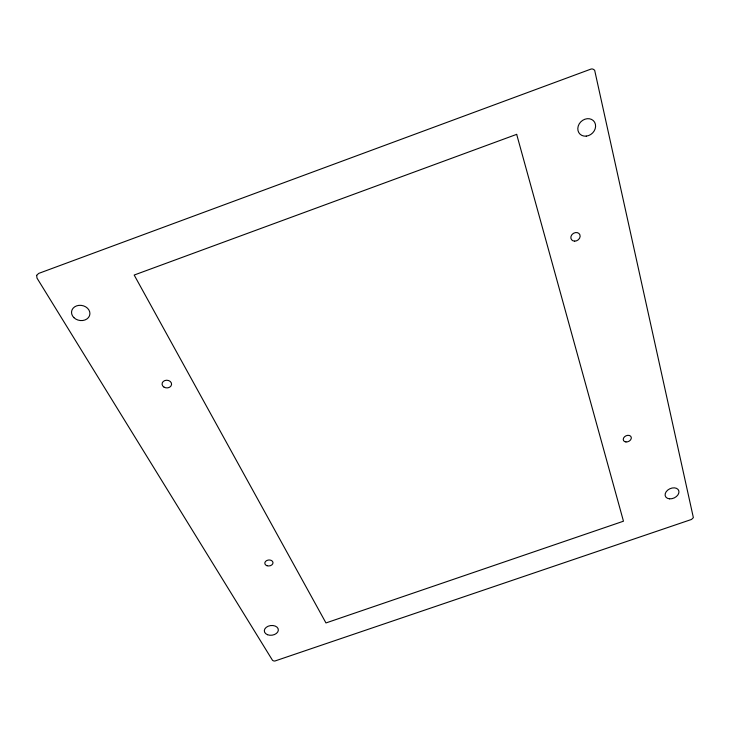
<?xml version="1.0" encoding="UTF-8"?>
<svg xmlns="http://www.w3.org/2000/svg" width="730" height="730" viewBox="0 0 730 730"><rect width="100%" height="100%" fill="white"/><g stroke="black" fill="none" stroke-linecap="round" stroke-linejoin="round"><path stroke-width="1.09" d="M36.655 275.356L36.993 278.084L272.473 660.258A3.075 2.071 -7.2 0 0 274.882 661.024L691.483 519.459L693.372 517.652L594.649 70.199L592.824 69.031L591.273 68.976L38.69 273.412L36.655 275.356M516.676 134.357L134.174 275.046L325.963 622.945L623.466 521.202L516.676 134.357M586.245 136.127A9.508 8.112 -42 0 0 594.631 122.257A9.508 8.112 -42 0 0 579.228 123.863A9.508 8.112 -42 0 0 586.245 136.127M625.957 441.951A4.216 3.103 -24.8 0 0 631.249 437.27A4.216 3.103 -24.8 0 0 624.625 436.704A4.216 3.103 -24.8 0 0 625.957 441.951M669.592 498.836A7.263 5.073 -24.5 0 0 678.873 491.025A7.263 5.073 -24.5 0 0 667.621 490.177A7.263 5.073 -24.5 0 0 669.592 498.836M574.656 241.146A4.882 4.051 -32.6 0 0 579.875 234.732A4.882 4.051 -32.6 0 0 571.946 234.631A4.882 4.051 -32.6 0 0 574.656 241.146M73.894 317.641A9.262 7.583 10.9 0 0 89.48 315.834A9.262 7.583 10.9 0 0 78.776 305.377A9.262 7.583 10.9 0 0 73.894 317.641M164.077 387.174A4.763 3.851 2.6 0 0 171.559 384.491A4.763 3.851 2.6 0 0 164.816 380.549A4.763 3.851 2.6 0 0 164.077 387.174M267.49 634.708A7.044 4.864 -6.9 0 0 278.34 630.209A7.044 4.864 -6.9 0 0 268.166 626.221A7.044 4.864 -6.9 0 0 267.49 634.708M267.025 565.732A4.106 2.984 -6.3 0 0 272.993 562.602A4.106 2.984 -6.3 0 0 266.669 560.576A4.106 2.984 -6.3 0 0 267.025 565.732"/></g></svg>
